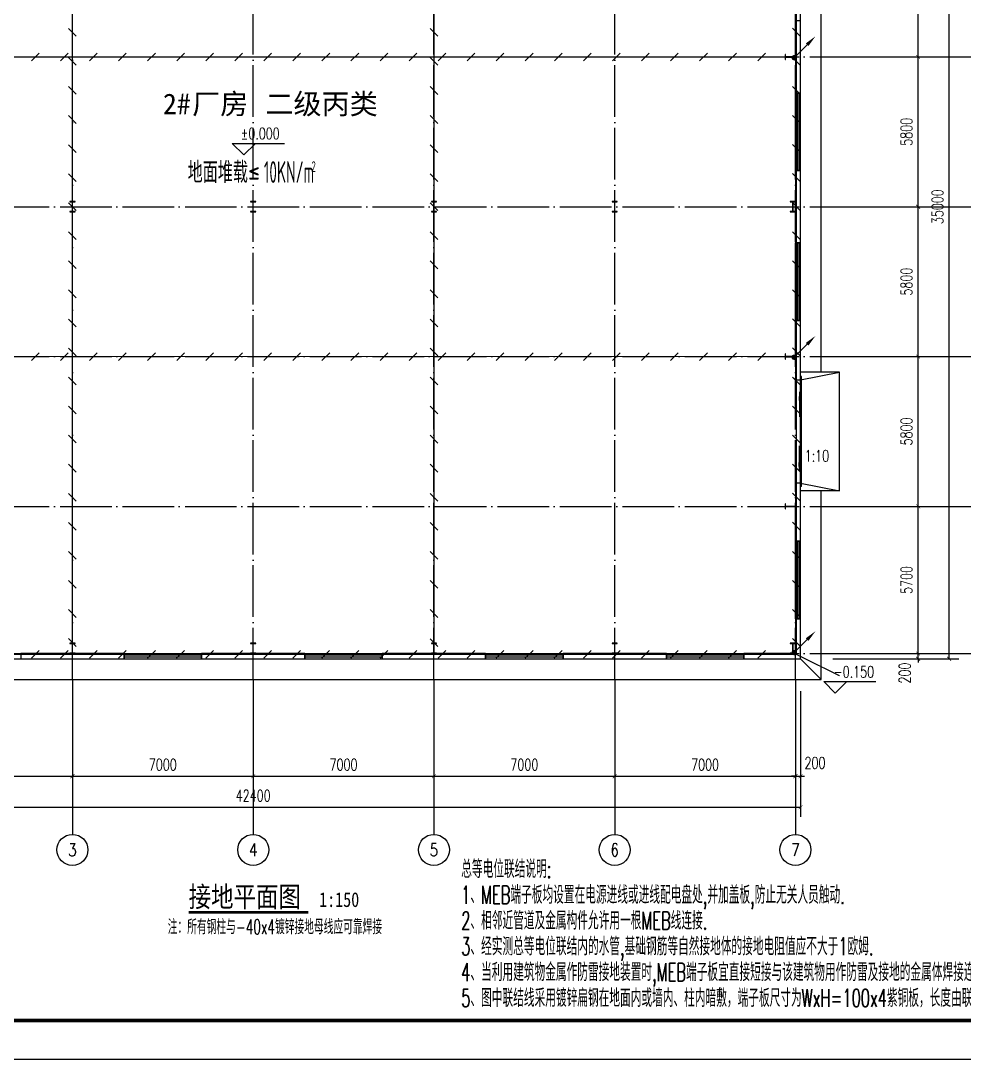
# Model space of a CAD drawing. Extents: x 33088 to 140010, y 13737 to 369010.
# Drawn here: x 67274 to 103810, y 81629 to 121835 of the extents above; entities that cross this region are included whole.
import ezdxf
from ezdxf.enums import TextEntityAlignment as Align

# ---------------------------------------------------------------- set-up
doc = ezdxf.new("R2010")
doc.units = 0
doc.header["$LTSCALE"] = 1000
doc.header["$MEASUREMENT"] = 0
doc.linetypes.add('CENTER2', pattern=[1.14, 0.75, -0.13, 0.13, -0.13])
doc.linetypes.add('DOTE', pattern=[2.42, 2, -0.2, 0.02, -0.2])
doc.layers.get('0').update_dxf_attribs({"linetype": 'CONTINUOUS'})
doc.layers.get('DEFPOINTS').update_dxf_attribs({"linetype": 'CONTINUOUS'})
for name, color, linetype in [('AXIS', 3, 'CONTINUOUS'), ('AXIS_TEXT', 7, 'CONTINUOUS'), ('COLUMN', 99, 'CONTINUOUS'), ('DIM_ELEV', 3, 'CONTINUOUS'), ('DIM_SYMB', 3, 'CONTINUOUS'), ('DOTE', 1, 'DOTE'), ('GROUND', 2, 'CONTINUOUS'), ('LWIRE', 4, 'CONTINUOUS'), ('PUB_TEXT', 7, 'CONTINUOUS'), ('PUB_TITLE', 4, 'CONTINUOUS'), ('SHTLN', 4, 'CONTINUOUS'), ('STAIR', 2, 'CONTINUOUS'), ('TEL_SYMB', 3, 'CONTINUOUS'), ('TEL_TEXT', 7, 'CONTINUOUS'), ('WALL', 9, 'CONTINUOUS'), ('WINDOW', 99, 'CONTINUOUS'), ('WIRE-接地', 4, 'CONTINUOUS'), ('WIRE-照明', 1, 'CONTINUOUS')]:
    doc.layers.add(name, color=color, linetype=linetype)
doc.styles.add('_TCH_AXIS', font='COMPLEX', dxfattribs={"bigfont": 'GBCBIG'})
doc.styles.add('_TCH_DIM', font='SIMPLEX', dxfattribs={"bigfont": 'GBCBIG'})
doc.styles.add('_TCH_DYN', font='')
doc.styles.add('COMPLEX', font='COMPLEX')
doc.styles.add('DIM_FONT', font='SIMPLEX', dxfattribs={"width": 0.7, "bigfont": 'GBCBIG'})
doc.styles.get("Standard").update_dxf_attribs({"font": 'gbenor.shx', "bigfont": 'gbcbig.shx'})
doc.styles.add('STY53', font='COMPLEX', dxfattribs={"width": 0.6, "bigfont": 'HZTXT'})
doc.styles.add('新宋体', font='', dxfattribs={"width": 0.8})
doc.styles.get('_TCH_DYN').set_extended_font_data('SimSun')
doc.styles.get('新宋体').set_extended_font_data('NSimSun')
doc.dimstyles.new('DIMN150', dxfattribs={"dimscale": 1.5, "dimtxt": 300, "dimasz": 100, "dimexe": 250, "dimexo": 300, "dimgap": 150, "dimtad": 1, "dimdec": 0, "dimzin": 0, "dimtxsty": 'DIM_FONT', "dimblk": 'ARCHTICK', "dimcen": 0.09, "dimclrt": 7, "dimazin": 3, "dimtfac": 1, "dimtdec": 0, "dimtix": 1, "dimtmove": 0, "dimatfit": 3, "dimtolj": 1, "dimtzin": 0})

# ---------------------------------------------------------------- blocks, each defined once
blk = doc.blocks.new('$TELECSYS$00000008')
blk.add_line((0.4, 0.4), (-0.4, -0.4))
blk = doc.blocks.new('$TELECSYS$00000079')
for p, q in [((0.7, 0.7), (0, 0)), ((0.104, 0.104), (0.104, 0.104)), ((-0.104, -0.104), (-0.104, -0.104))]:
    blk.add_line(p, q)
at = {"const_width": 0.142}
blk.add_lwpolyline([(-0.071, 0, 1), (0.071, 0, 1)], format="xyb", close=True, dxfattribs=at)
blk.add_solid([(0.63, 0.77), (0.77, 0.63), (1.15, 1.15)])
at = {"width": 0.8, "flags": 9}
blk.add_attdef('A', (0, 0), '', height=0.00002, dxfattribs=at)
blk = doc.blocks.new('_AXISO')
blk.add_circle((0, 0), 0.5)
at = {"layer": 'AXIS_TEXT', "style": 'COMPLEX', "width": 1.041667}
blk.add_attdef('A', text='', height=0.56, dxfattribs=at).set_placement((-0.25, -0.28), (0.25, -0.28), align=Align.FIT)
blk = doc.blocks.new('_ARCHTICK')
at = {"color": 0, "linetype": 'BYBLOCK', "const_width": 0.15}
blk.add_lwpolyline([(-0.5, -0.5), (0.5, 0.5)], dxfattribs=at)
blk = doc.blocks.new('*D74')
at = {"layer": 'AXIS', "color": 0}
for p, q in [((165343, 234065), (165343, 229190)), ((207743, 234065), (207743, 229190)), ((165343, 229565), (207743, 229565))]:
    blk.add_line(p, q, dxfattribs=at)
at = {"layer": 'DEFPOINTS', "color": 0}
for p in [(165343, 234515), (207743, 234515), (207743, 229565)]:
    blk.add_point(p, dxfattribs=at)
at = {"layer": 'AXIS', "color": 0, "xscale": 150, "yscale": 150, "zscale": 150, "rotation": 180}
blk.add_blockref('_ARCHTICK', (165343, 229565), dxfattribs=at)
at = {"layer": 'AXIS', "color": 0, "xscale": 150, "yscale": 150, "zscale": 150}
blk.add_blockref('_ARCHTICK', (207743, 229565), dxfattribs=at)
at = {"layer": 'AXIS', "color": 7, "insert": (186543, 230015), "char_height": 450, "attachment_point": 5, "style": 'DIM_FONT'}
blk.add_mtext('\\A1;42400', dxfattribs=at)
blk = doc.blocks.new('*D77')
at = {"layer": 'AXIS', "color": 0}
for p, q in [((172543, 234065), (172543, 230390)), ((179543, 234065), (179543, 230390)), ((172543, 230765), (179543, 230765))]:
    blk.add_line(p, q, dxfattribs=at)
at = {"layer": 'DEFPOINTS', "color": 0}
for p in [(172543, 234515), (179543, 234515), (179543, 230765)]:
    blk.add_point(p, dxfattribs=at)
at = {"layer": 'AXIS', "color": 0, "xscale": 150, "yscale": 150, "zscale": 150, "rotation": 180}
blk.add_blockref('_ARCHTICK', (172543, 230765), dxfattribs=at)
at = {"layer": 'AXIS', "color": 0, "xscale": 150, "yscale": 150, "zscale": 150}
blk.add_blockref('_ARCHTICK', (179543, 230765), dxfattribs=at)
at = {"layer": 'AXIS', "color": 7, "insert": (176043, 231215), "char_height": 450, "attachment_point": 5, "style": 'DIM_FONT'}
blk.add_mtext('\\A1;7000', dxfattribs=at)
blk = doc.blocks.new('*D78')
at = {"layer": 'AXIS', "color": 0}
for p, q in [((179543, 234065), (179543, 230390)), ((186543, 234065), (186543, 230390)), ((179543, 230765), (186543, 230765))]:
    blk.add_line(p, q, dxfattribs=at)
at = {"layer": 'DEFPOINTS', "color": 0}
for p in [(179543, 234515), (186543, 234515), (186543, 230765)]:
    blk.add_point(p, dxfattribs=at)
at = {"layer": 'AXIS', "color": 0, "xscale": 150, "yscale": 150, "zscale": 150, "rotation": 180}
blk.add_blockref('_ARCHTICK', (179543, 230765), dxfattribs=at)
at = {"layer": 'AXIS', "color": 0, "xscale": 150, "yscale": 150, "zscale": 150}
blk.add_blockref('_ARCHTICK', (186543, 230765), dxfattribs=at)
at = {"layer": 'AXIS', "color": 7, "insert": (183043, 231215), "char_height": 450, "attachment_point": 5, "style": 'DIM_FONT'}
blk.add_mtext('\\A1;7000', dxfattribs=at)
blk = doc.blocks.new('*D79')
at = {"layer": 'AXIS', "color": 0}
for p, q in [((186543, 234065), (186543, 230390)), ((193543, 234065), (193543, 230390)), ((186543, 230765), (193543, 230765))]:
    blk.add_line(p, q, dxfattribs=at)
at = {"layer": 'DEFPOINTS', "color": 0}
for p in [(186543, 234515), (193543, 234515), (193543, 230765)]:
    blk.add_point(p, dxfattribs=at)
at = {"layer": 'AXIS', "color": 0, "xscale": 150, "yscale": 150, "zscale": 150, "rotation": 180}
blk.add_blockref('_ARCHTICK', (186543, 230765), dxfattribs=at)
at = {"layer": 'AXIS', "color": 0, "xscale": 150, "yscale": 150, "zscale": 150}
blk.add_blockref('_ARCHTICK', (193543, 230765), dxfattribs=at)
at = {"layer": 'AXIS', "color": 7, "insert": (190043, 231215), "char_height": 450, "attachment_point": 5, "style": 'DIM_FONT'}
blk.add_mtext('\\A1;7000', dxfattribs=at)
blk = doc.blocks.new('*D80')
at = {"layer": 'AXIS', "color": 0}
for p, q in [((193543, 234065), (193543, 230390)), ((200543, 234065), (200543, 230390)), ((193543, 230765), (200543, 230765))]:
    blk.add_line(p, q, dxfattribs=at)
at = {"layer": 'DEFPOINTS', "color": 0}
for p in [(193543, 234515), (200543, 234515), (200543, 230765)]:
    blk.add_point(p, dxfattribs=at)
at = {"layer": 'AXIS', "color": 0, "xscale": 150, "yscale": 150, "zscale": 150, "rotation": 180}
blk.add_blockref('_ARCHTICK', (193543, 230765), dxfattribs=at)
at = {"layer": 'AXIS', "color": 0, "xscale": 150, "yscale": 150, "zscale": 150}
blk.add_blockref('_ARCHTICK', (200543, 230765), dxfattribs=at)
at = {"layer": 'AXIS', "color": 7, "insert": (197043, 231215), "char_height": 450, "attachment_point": 5, "style": 'DIM_FONT'}
blk.add_mtext('\\A1;7000', dxfattribs=at)
blk = doc.blocks.new('*D81')
at = {"layer": 'AXIS', "color": 0}
for p, q in [((200543, 234065), (200543, 230390)), ((207543, 234065), (207543, 230390)), ((200543, 230765), (207543, 230765))]:
    blk.add_line(p, q, dxfattribs=at)
at = {"layer": 'DEFPOINTS', "color": 0}
for p in [(200543, 234515), (207543, 234515), (207543, 230765)]:
    blk.add_point(p, dxfattribs=at)
at = {"layer": 'AXIS', "color": 0, "xscale": 150, "yscale": 150, "zscale": 150, "rotation": 180}
blk.add_blockref('_ARCHTICK', (200543, 230765), dxfattribs=at)
at = {"layer": 'AXIS', "color": 0, "xscale": 150, "yscale": 150, "zscale": 150}
blk.add_blockref('_ARCHTICK', (207543, 230765), dxfattribs=at)
at = {"layer": 'AXIS', "color": 7, "insert": (204043, 231215), "char_height": 450, "attachment_point": 5, "style": 'DIM_FONT'}
blk.add_mtext('\\A1;7000', dxfattribs=at)
blk = doc.blocks.new('*D82')
at = {"layer": 'AXIS', "color": 0}
for p, q in [((207543, 234065), (207543, 230390)), ((207743, 234065), (207743, 230390)), ((207543, 230765), (207393, 230765)), ((207543, 230765), (207743, 230765)), ((207743, 230765), (207893, 230765))]:
    blk.add_line(p, q, dxfattribs=at)
at = {"layer": 'DEFPOINTS', "color": 0}
for p in [(207543, 234515), (207743, 234515), (207743, 230765)]:
    blk.add_point(p, dxfattribs=at)
at = {"layer": 'AXIS', "color": 0, "xscale": 150, "yscale": 150, "zscale": 150}
blk.add_blockref('_ARCHTICK', (207543, 230765), dxfattribs=at)
at = {"layer": 'AXIS', "color": 0, "xscale": 150, "yscale": 150, "zscale": 150, "rotation": 180}
blk.add_blockref('_ARCHTICK', (207743, 230765), dxfattribs=at)
at = {"layer": 'AXIS', "color": 7, "insert": (208298, 231283), "char_height": 450, "attachment_point": 5, "style": 'DIM_FONT'}
blk.add_mtext('\\A1;200', dxfattribs=at)
blk = doc.blocks.new('*D92')
at = {"layer": 'AXIS', "color": 0}
for p, q in [((208993, 270315), (213868, 270315)), ((213493, 235315), (213493, 270315)), ((208993, 235315), (213868, 235315))]:
    blk.add_line(p, q, dxfattribs=at)
at = {"layer": 'DEFPOINTS', "color": 0}
for p in [(208543, 270315), (213493, 270315), (208543, 235315)]:
    blk.add_point(p, dxfattribs=at)
at = {"layer": 'AXIS', "color": 0, "xscale": 150, "yscale": 150, "zscale": 150}
for p, rotation in [((213493, 270315), 90), ((213493, 235315), 270)]:
    blk.add_blockref('_ARCHTICK', p, dxfattribs=dict(at, rotation=rotation))
at = {"layer": 'AXIS', "color": 7, "insert": (213043, 252815), "char_height": 450, "attachment_point": 5, "rotation": 90, "style": 'DIM_FONT'}
blk.add_mtext('\\A1;35000', dxfattribs=at)
blk = doc.blocks.new('*D93')
at = {"layer": 'AXIS', "color": 0}
for p, q in [((212293, 235515), (212293, 235665)), ((208993, 235515), (212668, 235515)), ((208993, 235315), (212668, 235315)), ((212293, 235315), (212293, 235515)), ((212293, 235315), (212293, 235165))]:
    blk.add_line(p, q, dxfattribs=at)
at = {"layer": 'DEFPOINTS', "color": 0}
for p in [(208543, 235515), (208543, 235315), (212293, 235515)]:
    blk.add_point(p, dxfattribs=at)
at = {"layer": 'AXIS', "color": 0, "xscale": 150, "yscale": 150, "zscale": 150}
for p, rotation in [((212293, 235515), 270), ((212293, 235315), 90)]:
    blk.add_blockref('_ARCHTICK', p, dxfattribs=dict(at, rotation=rotation))
at = {"layer": 'AXIS', "color": 7, "insert": (211776, 234760), "char_height": 450, "attachment_point": 5, "rotation": 90, "style": 'DIM_FONT'}
blk.add_mtext('\\A1;200', dxfattribs=at)
blk = doc.blocks.new('*D94')
at = {"layer": 'AXIS', "color": 0}
for p, q in [((208993, 241215), (212668, 241215)), ((212293, 235515), (212293, 241215)), ((208993, 235515), (212668, 235515))]:
    blk.add_line(p, q, dxfattribs=at)
at = {"layer": 'DEFPOINTS', "color": 0}
for p in [(208543, 241215), (212293, 241215), (208543, 235515)]:
    blk.add_point(p, dxfattribs=at)
at = {"layer": 'AXIS', "color": 0, "xscale": 150, "yscale": 150, "zscale": 150}
for p, rotation in [((212293, 241215), 90), ((212293, 235515), 270)]:
    blk.add_blockref('_ARCHTICK', p, dxfattribs=dict(at, rotation=rotation))
at = {"layer": 'AXIS', "color": 7, "insert": (211843, 238365), "char_height": 450, "attachment_point": 5, "rotation": 90, "style": 'DIM_FONT'}
blk.add_mtext('\\A1;5700', dxfattribs=at)
blk = doc.blocks.new('*D95')
at = {"layer": 'AXIS', "color": 0}
for p, q in [((208993, 247015), (212668, 247015)), ((212293, 241215), (212293, 247015)), ((208993, 241215), (212668, 241215))]:
    blk.add_line(p, q, dxfattribs=at)
at = {"layer": 'DEFPOINTS', "color": 0}
for p in [(208543, 247015), (212293, 247015), (208543, 241215)]:
    blk.add_point(p, dxfattribs=at)
at = {"layer": 'AXIS', "color": 0, "xscale": 150, "yscale": 150, "zscale": 150}
for p, rotation in [((212293, 247015), 90), ((212293, 241215), 270)]:
    blk.add_blockref('_ARCHTICK', p, dxfattribs=dict(at, rotation=rotation))
at = {"layer": 'AXIS', "color": 7, "insert": (211843, 244115), "char_height": 450, "attachment_point": 5, "rotation": 90, "style": 'DIM_FONT'}
blk.add_mtext('\\A1;5800', dxfattribs=at)
blk = doc.blocks.new('*D96')
at = {"layer": 'AXIS', "color": 0}
for p, q in [((208993, 252815), (212668, 252815)), ((212293, 247015), (212293, 252815)), ((208993, 247015), (212668, 247015))]:
    blk.add_line(p, q, dxfattribs=at)
at = {"layer": 'DEFPOINTS', "color": 0}
for p in [(208543, 252815), (212293, 252815), (208543, 247015)]:
    blk.add_point(p, dxfattribs=at)
at = {"layer": 'AXIS', "color": 0, "xscale": 150, "yscale": 150, "zscale": 150}
for p, rotation in [((212293, 252815), 90), ((212293, 247015), 270)]:
    blk.add_blockref('_ARCHTICK', p, dxfattribs=dict(at, rotation=rotation))
at = {"layer": 'AXIS', "color": 7, "insert": (211843, 249915), "char_height": 450, "attachment_point": 5, "rotation": 90, "style": 'DIM_FONT'}
blk.add_mtext('\\A1;5800', dxfattribs=at)
blk = doc.blocks.new('*D97')
at = {"layer": 'AXIS', "color": 0}
for p, q in [((208993, 258615), (212668, 258615)), ((212293, 252815), (212293, 258615)), ((208993, 252815), (212668, 252815))]:
    blk.add_line(p, q, dxfattribs=at)
at = {"layer": 'DEFPOINTS', "color": 0}
for p in [(208543, 258615), (212293, 258615), (208543, 252815)]:
    blk.add_point(p, dxfattribs=at)
at = {"layer": 'AXIS', "color": 0, "xscale": 150, "yscale": 150, "zscale": 150}
for p, rotation in [((212293, 258615), 90), ((212293, 252815), 270)]:
    blk.add_blockref('_ARCHTICK', p, dxfattribs=dict(at, rotation=rotation))
at = {"layer": 'AXIS', "color": 7, "insert": (211843, 255715), "char_height": 450, "attachment_point": 5, "rotation": 90, "style": 'DIM_FONT'}
blk.add_mtext('\\A1;5800', dxfattribs=at)
blk = doc.blocks.new('*D98')
at = {"layer": 'AXIS', "color": 0}
for p, q in [((208993, 264415), (212668, 264415)), ((212293, 258615), (212293, 264415)), ((208993, 258615), (212668, 258615))]:
    blk.add_line(p, q, dxfattribs=at)
at = {"layer": 'DEFPOINTS', "color": 0}
for p in [(208543, 264415), (212293, 264415), (208543, 258615)]:
    blk.add_point(p, dxfattribs=at)
at = {"layer": 'AXIS', "color": 0, "xscale": 150, "yscale": 150, "zscale": 150}
for p, rotation in [((212293, 264415), 90), ((212293, 258615), 270)]:
    blk.add_blockref('_ARCHTICK', p, dxfattribs=dict(at, rotation=rotation))
at = {"layer": 'AXIS', "color": 7, "insert": (211843, 261515), "char_height": 450, "attachment_point": 5, "rotation": 90, "style": 'DIM_FONT'}
blk.add_mtext('\\A1;5800', dxfattribs=at)
blk = doc.blocks.new('$WINLIB2D$00000001')
for p, q in [((-0.5, 0.5), (0.5, 0.5)), ((-0.5, 0.5), (-0.5, -0.5)), ((0.5, -0.5), (0.5, 0.5)), ((0.5, 0.167), (-0.5, 0.167)), ((0.5, -0.167), (-0.5, -0.167)), ((-0.5, -0.5), (0.5, -0.5))]:
    blk.add_line(p, q)
blk = doc.blocks.new('$DORLIB2D$00000130')
at = {"color": 0, "linetype": 'CONTINUOUS'}
for p, q in [((-0.533, 0.66), (-0.533, 0.513)), ((0, 0.66), (-0.533, 0.66)), ((0, 0.513), (0, 0.66)), ((0.533, 0.66), (0, 0.66)), ((0.533, 0.66), (0.533, 0.513)), ((0, 0.513), (-0.533, 0.513)), ((0.533, 0.513), (0, 0.513)), ((-0.385, 0.269), (-0.14, 0.269)), ((-0.385, 0.269), (-0.3, 0.214)), ((-0.3, 0.214), (-0.3, 0.269)), ((0.385, 0.269), (0.14, 0.269)), ((0.3, 0.214), (0.3, 0.269)), ((0.385, 0.269), (0.3, 0.214))]:
    blk.add_line(p, q, dxfattribs=at)
blk = doc.blocks.new('DF212R')
at = {"layer": 'AXIS', "color": 8}
for p, q in [((208543.5, 258615), (214543.5, 258615)), ((208543.5, 252815), (214543.5, 252815)), ((208543.5, 247015), (214543.5, 247015)), ((208543.5, 241215), (214543.5, 241215)), ((208543.5, 235515), (214543.5, 235515)), ((179543.5, 234515), (179543.5, 228515)), ((186543.5, 234515), (186543.5, 228515)), ((193543.5, 234515), (193543.5, 228515)), ((200543.5, 234515), (200543.5, 228515)), ((207543.5, 234515), (207543.5, 228515))]:
    blk.add_line(p, q, dxfattribs=at)
at = {"layer": 'COLUMN', "color": 8}
for p, q in [((207153.5, 258715), (207143.5, 258715)), ((207143.5, 258715), (207143.5, 258515)), ((207153.5, 258618.9), (207153.5, 258715)), ((207158.5, 258613.9), (207153.5, 258618.9)), ((207153.5, 258602.9), (207158.5, 258607.9)), ((207153.5, 258515), (207153.5, 258602.9)), ((207528.5, 258613.9), (207158.5, 258613.9)), ((207158.5, 258607.9), (207528.5, 258607.9)), ((207533.5, 258618.9), (207528.5, 258613.9)), ((207528.5, 258607.9), (207533.5, 258602.9)), ((207543.5, 258715), (207533.5, 258715)), ((207533.5, 258715), (207533.5, 258618.9)), ((207533.5, 258602.9), (207533.5, 258515)), ((207543.5, 258515), (207543.5, 258715)), ((207143.5, 258515), (207153.5, 258515)), ((207533.5, 258515), (207543.5, 258515)), ((179643.5, 253015), (179443.5, 253015)), ((179443.5, 253015), (179443.5, 253005)), ((179443.5, 253005), (179531.3, 253005)), ((179531.3, 253005), (179536.3, 253000)), ((179536.3, 253000), (179536.3, 252630)), ((179542.3, 253000), (179547.3, 253005)), ((179542.3, 252630), (179542.3, 253000)), ((179547.3, 253005), (179643.5, 253005)), ((179643.5, 253005), (179643.5, 253015)), ((186643.5, 253015), (186443.5, 253015)), ((186443.5, 253015), (186443.5, 253005)), ((186443.5, 253005), (186531.3, 253005)), ((186531.3, 253005), (186536.3, 253000)), ((186536.3, 253000), (186536.3, 252630)), ((186542.3, 253000), (186547.3, 253005)), ((186542.3, 252630), (186542.3, 253000)), ((186547.3, 253005), (186643.5, 253005)), ((186643.5, 253005), (186643.5, 253015)), ((193643.5, 253015), (193443.5, 253015)), ((193443.5, 253015), (193443.5, 253005)), ((193443.5, 253005), (193531.3, 253005)), ((193531.3, 253005), (193536.3, 253000)), ((193536.3, 253000), (193536.3, 252630)), ((193542.3, 253000), (193547.3, 253005)), ((193542.3, 252630), (193542.3, 253000)), ((193547.3, 253005), (193643.5, 253005)), ((193643.5, 253005), (193643.5, 253015)), ((200643.5, 253015), (200443.5, 253015)), ((200443.5, 253015), (200443.5, 253005)), ((200443.5, 253005), (200531.3, 253005)), ((200531.3, 253005), (200536.3, 253000)), ((200536.3, 253000), (200536.3, 252630)), ((200542.3, 253000), (200547.3, 253005)), ((200542.3, 252630), (200542.3, 253000)), ((200547.3, 253005), (200643.5, 253005)), ((200643.5, 253005), (200643.5, 253015)), ((207543.5, 253015), (207343.5, 253015)), ((207343.5, 253015), (207343.5, 253005)), ((207343.5, 253005), (207431.3, 253005)), ((207431.3, 253005), (207436.3, 253000)), ((207436.3, 253000), (207436.3, 252630)), ((207442.3, 253000), (207447.3, 253005)), ((207442.3, 252630), (207442.3, 253000)), ((207447.3, 253005), (207543.5, 253005)), ((207543.5, 253005), (207543.5, 253015)), ((179531.3, 252625), (179443.5, 252625)), ((179443.5, 252625), (179443.5, 252615)), ((179443.5, 252615), (179643.5, 252615)), ((179536.3, 252630), (179531.3, 252625)), ((179547.3, 252625), (179542.3, 252630)), ((179643.5, 252625), (179547.3, 252625)), ((179643.5, 252615), (179643.5, 252625)), ((186531.3, 252625), (186443.5, 252625)), ((186443.5, 252625), (186443.5, 252615)), ((186443.5, 252615), (186643.5, 252615)), ((186536.3, 252630), (186531.3, 252625)), ((186547.3, 252625), (186542.3, 252630)), ((186643.5, 252625), (186547.3, 252625)), ((186643.5, 252615), (186643.5, 252625)), ((193531.3, 252625), (193443.5, 252625)), ((193443.5, 252625), (193443.5, 252615)), ((193443.5, 252615), (193643.5, 252615)), ((193536.3, 252630), (193531.3, 252625)), ((193547.3, 252625), (193542.3, 252630)), ((193643.5, 252625), (193547.3, 252625)), ((193643.5, 252615), (193643.5, 252625)), ((200531.3, 252625), (200443.5, 252625)), ((200443.5, 252625), (200443.5, 252615)), ((200443.5, 252615), (200643.5, 252615)), ((200536.3, 252630), (200531.3, 252625)), ((200547.3, 252625), (200542.3, 252630)), ((200643.5, 252625), (200547.3, 252625)), ((200643.5, 252615), (200643.5, 252625)), ((207431.3, 252625), (207343.5, 252625)), ((207343.5, 252625), (207343.5, 252615)), ((207343.5, 252615), (207543.5, 252615)), ((207436.3, 252630), (207431.3, 252625)), ((207447.3, 252625), (207442.3, 252630)), ((207543.5, 252625), (207447.3, 252625)), ((207543.5, 252615), (207543.5, 252625)), ((207153.5, 247115), (207143.5, 247115)), ((207143.5, 247115), (207143.5, 246915)), ((207143.5, 246915), (207153.5, 246915)), ((207153.5, 247018.9), (207153.5, 247115)), ((207158.5, 247013.9), (207153.5, 247018.9)), ((207153.5, 247002.9), (207158.5, 247007.9)), ((207153.5, 246915), (207153.5, 247002.9)), ((207528.5, 247013.9), (207158.5, 247013.9)), ((207158.5, 247007.9), (207528.5, 247007.9)), ((207533.5, 247018.9), (207528.5, 247013.9)), ((207528.5, 247007.9), (207533.5, 247002.9)), ((207543.5, 247115), (207533.5, 247115)), ((207533.5, 247115), (207533.5, 247018.9)), ((207533.5, 247002.9), (207533.5, 246915)), ((207533.5, 246915), (207543.5, 246915)), ((207543.5, 246915), (207543.5, 247115)), ((207153.5, 241315), (207143.5, 241315)), ((207143.5, 241315), (207143.5, 241115)), ((207153.5, 241218.9), (207153.5, 241315)), ((207543.5, 241315), (207533.5, 241315)), ((207533.5, 241315), (207533.5, 241218.9)), ((207543.5, 241115), (207543.5, 241315)), ((207143.5, 241115), (207153.5, 241115)), ((207158.5, 241213.9), (207153.5, 241218.9)), ((207153.5, 241202.9), (207158.5, 241207.9)), ((207153.5, 241115), (207153.5, 241202.9)), ((207528.5, 241213.9), (207158.5, 241213.9)), ((207158.5, 241207.9), (207528.5, 241207.9)), ((207533.5, 241218.9), (207528.5, 241213.9)), ((207528.5, 241207.9), (207533.5, 241202.9)), ((207533.5, 241202.9), (207533.5, 241115)), ((207533.5, 241115), (207543.5, 241115)), ((179643.5, 235915), (179443.5, 235915)), ((179443.5, 235915), (179443.5, 235905)), ((179443.5, 235905), (179531.3, 235905)), ((179531.3, 235905), (179536.3, 235900)), ((179536.3, 235900), (179536.3, 235530)), ((179542.3, 235900), (179547.3, 235905)), ((179542.3, 235530), (179542.3, 235900)), ((179547.3, 235905), (179643.5, 235905)), ((179643.5, 235905), (179643.5, 235915)), ((186643.5, 235915), (186443.5, 235915)), ((186443.5, 235915), (186443.5, 235905)), ((186443.5, 235905), (186531.3, 235905)), ((186531.3, 235905), (186536.3, 235900)), ((186536.3, 235900), (186536.3, 235530)), ((186542.3, 235900), (186547.3, 235905)), ((186542.3, 235530), (186542.3, 235900)), ((186547.3, 235905), (186643.5, 235905)), ((186643.5, 235905), (186643.5, 235915)), ((193643.5, 235915), (193443.5, 235915)), ((193443.5, 235915), (193443.5, 235905)), ((193443.5, 235905), (193531.3, 235905)), ((193531.3, 235905), (193536.3, 235900)), ((193536.3, 235900), (193536.3, 235530)), ((193542.3, 235900), (193547.3, 235905)), ((193542.3, 235530), (193542.3, 235900)), ((193547.3, 235905), (193643.5, 235905)), ((193643.5, 235905), (193643.5, 235915)), ((200643.5, 235915), (200443.5, 235915)), ((200443.5, 235915), (200443.5, 235905)), ((200443.5, 235905), (200531.3, 235905)), ((200531.3, 235905), (200536.3, 235900)), ((200536.3, 235900), (200536.3, 235530)), ((200542.3, 235900), (200547.3, 235905)), ((200542.3, 235530), (200542.3, 235900)), ((200547.3, 235905), (200643.5, 235905)), ((200643.5, 235905), (200643.5, 235915)), ((207543.5, 235915), (207343.5, 235915)), ((207343.5, 235915), (207343.5, 235905)), ((207343.5, 235905), (207431.3, 235905)), ((207431.3, 235905), (207436.3, 235900)), ((207436.3, 235900), (207436.3, 235530)), ((207442.3, 235900), (207447.3, 235905)), ((207442.3, 235530), (207442.3, 235900)), ((207447.3, 235905), (207543.5, 235905)), ((207543.5, 235905), (207543.5, 235915)), ((179531.3, 235525), (179443.5, 235525)), ((179443.5, 235525), (179443.5, 235515)), ((179443.5, 235515), (179643.5, 235515)), ((179536.3, 235530), (179531.3, 235525)), ((179547.3, 235525), (179542.3, 235530)), ((179643.5, 235525), (179547.3, 235525)), ((179643.5, 235515), (179643.5, 235525)), ((186531.3, 235525), (186443.5, 235525)), ((186443.5, 235525), (186443.5, 235515)), ((186443.5, 235515), (186643.5, 235515)), ((186536.3, 235530), (186531.3, 235525)), ((186547.3, 235525), (186542.3, 235530)), ((186643.5, 235525), (186547.3, 235525)), ((186643.5, 235515), (186643.5, 235525)), ((193531.3, 235525), (193443.5, 235525)), ((193443.5, 235525), (193443.5, 235515)), ((193443.5, 235515), (193643.5, 235515)), ((193536.3, 235530), (193531.3, 235525)), ((193547.3, 235525), (193542.3, 235530)), ((193643.5, 235525), (193547.3, 235525)), ((193643.5, 235515), (193643.5, 235525)), ((200531.3, 235525), (200443.5, 235525)), ((200443.5, 235525), (200443.5, 235515)), ((200443.5, 235515), (200643.5, 235515)), ((200536.3, 235530), (200531.3, 235525)), ((200547.3, 235525), (200542.3, 235530)), ((200643.5, 235525), (200547.3, 235525)), ((200643.5, 235515), (200643.5, 235525)), ((207431.3, 235525), (207343.5, 235525)), ((207343.5, 235525), (207343.5, 235515)), ((207343.5, 235515), (207543.5, 235515)), ((207436.3, 235530), (207431.3, 235525)), ((207447.3, 235525), (207442.3, 235530)), ((207543.5, 235525), (207447.3, 235525)), ((207543.5, 235515), (207543.5, 235525))]:
    blk.add_line(p, q, dxfattribs=at)
at = {"layer": 'DIM_ELEV', "color": 8}
for p, q in [((186183.5, 254819.1), (185733.5, 255269.1)), ((185733.5, 255269.1), (187753.2, 255269.1)), ((186183.5, 254819.1), (186633.5, 255269.1)), ((209086, 233977.8), (208636, 234427.8)), ((208636, 234427.8), (210655.8, 234427.8)), ((209086, 233977.8), (209536, 234427.8))]:
    blk.add_line(p, q, dxfattribs=at)
at = {"layer": 'DIM_SYMB', "color": 8}
blk.add_lwpolyline([(207879.9, 242791.5, 0, 0, 0), (208387.1, 242791.5, 120, 0, 0), (208837.1, 242791.5, 0, 0, 0)], format="xyseb", dxfattribs=at)
at = {"layer": 'DOTE', "color": 8}
for p, q in [((179543.5, 234515), (179543.5, 271115)), ((186543.5, 234515), (186543.5, 271115)), ((193543.5, 234515), (193543.5, 271115)), ((200543.5, 234515), (200543.5, 271115)), ((207543.5, 234515), (207543.5, 271115)), ((164543.5, 258615), (208543.5, 258615)), ((164543.5, 252815), (208543.5, 252815)), ((164543.5, 247015), (208543.5, 247015)), ((164543.5, 241215), (208543.5, 241215)), ((164543.5, 235515), (208543.5, 235515))]:
    blk.add_line(p, q, dxfattribs=at)
at = {"layer": 'GROUND', "color": 8}
for p, q in [((208543.5, 246414.6), (208543.5, 271115)), ((207743.5, 246414.6), (207743.5, 270315)), ((207743.5, 235315), (207743.5, 241814.6)), ((208543.5, 234515), (208543.5, 241814.6)), ((165343.5, 235315), (207743.5, 235315)), ((207743.5, 235315), (208543.5, 234515)), ((164543.5, 234515), (208543.5, 234515))]:
    blk.add_line(p, q, dxfattribs=at)
at = {"layer": 'STAIR', "color": 8}
for p, q in [((209243.5, 246414.6), (207743.5, 246414.6)), ((207743.5, 241814.6), (207743.5, 246414.6)), ((207743.5, 246114.6), (209243.5, 246414.6)), ((209243.5, 241814.6), (209243.5, 246414.6)), ((207743.5, 242114.6), (209243.5, 241814.6)), ((209243.5, 241814.6), (207743.5, 241814.6))]:
    blk.add_line(p, q, dxfattribs=at)
at = {"layer": 'WALL', "color": 8}
for p, q in [((207743.5, 260015), (207543.5, 260015)), ((207543.5, 260015), (207543.5, 258715)), ((207743.5, 258613), (207743.5, 260015)), ((207743.5, 257215), (207743.5, 258613)), ((207543.5, 258515), (207543.5, 257215)), ((207543.5, 257215), (207743.5, 257215)), ((207743.5, 254215), (207543.5, 254215)), ((207543.5, 254215), (207543.5, 251415)), ((207743.5, 251415), (207743.5, 254215)), ((207543.5, 251415), (207743.5, 251415)), ((207743.5, 248415), (207543.5, 248415)), ((207543.5, 248415), (207543.5, 247115)), ((207743.5, 247013), (207743.5, 248415)), ((207543.5, 246915), (207543.5, 246115)), ((207743.5, 246115), (207743.5, 247013)), ((207543.5, 246115), (207743.5, 246115)), ((207743.5, 242115), (207543.5, 242115)), ((207543.5, 242115), (207543.5, 241315)), ((207743.5, 241213), (207743.5, 242115)), ((207543.5, 241115), (207543.5, 239865)), ((207743.5, 239865), (207743.5, 241213)), ((207543.5, 239865), (207743.5, 239865)), ((207743.5, 236865), (207543.5, 236865)), ((207543.5, 236865), (207543.5, 235915)), ((207743.5, 235315), (207743.5, 236865)), ((207543.5, 235905), (207543.5, 235525)), ((179443.5, 235515), (177543.5, 235515)), ((177543.5, 235515), (177543.5, 235315)), ((177543.5, 235315), (179541.4, 235315)), ((179541.4, 235315), (181543.5, 235315)), ((181543.5, 235515), (179643.5, 235515)), ((181543.5, 235315), (181543.5, 235515)), ((186443.5, 235515), (184543.5, 235515)), ((184543.5, 235515), (184543.5, 235315)), ((184543.5, 235315), (186541.4, 235315)), ((186541.4, 235315), (188543.5, 235315)), ((188543.5, 235515), (186643.5, 235515)), ((188543.5, 235315), (188543.5, 235515)), ((193443.5, 235515), (191543.5, 235515)), ((191543.5, 235515), (191543.5, 235315)), ((191543.5, 235315), (193541.4, 235315)), ((193541.4, 235315), (195543.5, 235315)), ((195543.5, 235515), (193643.5, 235515)), ((195543.5, 235315), (195543.5, 235515)), ((200443.5, 235515), (198543.5, 235515)), ((198543.5, 235515), (198543.5, 235315)), ((198543.5, 235315), (200541.4, 235315)), ((200541.4, 235315), (202543.5, 235315)), ((202543.5, 235515), (200643.5, 235515)), ((202543.5, 235315), (202543.5, 235515)), ((207343.5, 235515), (205543.5, 235515)), ((205543.5, 235515), (205543.5, 235315)), ((205543.5, 235315), (207743.5, 235315))]:
    blk.add_line(p, q, dxfattribs=at)
at = {"layer": 'AXIS', "color": 8}
ref = blk.add_blockref('_AXISO', (179543.5, 227915), dxfattribs=dict(at, xscale=1200, yscale=1200, zscale=1200))
ref.add_attrib('A', '3', dxfattribs={"layer": 'AXIS_TEXT', "color": 8, "height": 493.2, "style": '_TCH_AXIS'}).set_placement((179379.1, 227668.5), (179707.9, 227668.5), align=Align.FIT)
ref = blk.add_blockref('_AXISO', (186543.5, 227915), dxfattribs=dict(at, xscale=1200, yscale=1200, zscale=1200))
ref.add_attrib('A', '4', dxfattribs={"layer": 'AXIS_TEXT', "color": 8, "height": 480.7, "style": '_TCH_AXIS', "width": 0.9375}).set_placement((186371.8, 227674.7), (186715.2, 227674.7), align=Align.FIT)
ref = blk.add_blockref('_AXISO', (193543.5, 227915), dxfattribs=dict(at, xscale=1200, yscale=1200, zscale=1200))
ref.add_attrib('A', '5', dxfattribs={"layer": 'AXIS_TEXT', "color": 8, "height": 493.2, "style": '_TCH_AXIS'}).set_placement((193379.1, 227668.5), (193707.9, 227668.5), align=Align.FIT)
ref = blk.add_blockref('_AXISO', (200543.5, 227915), dxfattribs=dict(at, xscale=1200, yscale=1200, zscale=1200))
ref.add_attrib('A', '6', dxfattribs={"layer": 'AXIS_TEXT', "color": 8, "height": 506.1, "style": '_TCH_AXIS', "width": 0.928571}).set_placement((200386.8, 227662), (200700.1, 227662), align=Align.FIT)
ref = blk.add_blockref('_AXISO', (207543.5, 227915), dxfattribs=dict(at, xscale=1200, yscale=1200, zscale=1200))
ref.add_attrib('A', '7', dxfattribs={"layer": 'AXIS_TEXT', "color": 8, "height": 493.2, "style": '_TCH_AXIS'}).set_placement((207379.1, 227668.5), (207707.9, 227668.5), align=Align.FIT)
at = {"layer": 'WINDOW', "color": 8, "rotation": 90}
for name, p, xscale, yscale, zscale in [('$WINLIB2D$00000001', (207643.5, 255715), 3000, 200, 3000), ('$WINLIB2D$00000001', (207643.5, 249915), 3000, 200, 3000), ('$DORLIB2D$00000130', (207643.5, 244115), -4000, -200, -4000), ('$WINLIB2D$00000001', (207643.5, 238365), 3000, 200, 3000)]:
    blk.add_blockref(name, p, dxfattribs=dict(at, xscale=xscale, yscale=yscale, zscale=zscale))
at = {"layer": 'WINDOW', "color": 8, "xscale": 3000, "yscale": 200, "zscale": 3000}
for p in [(183043.5, 235415), (190043.5, 235415), (197043.5, 235415), (204043.5, 235415)]:
    blk.add_blockref('$WINLIB2D$00000001', p, dxfattribs=at)
at = {"layer": 'PUB_TEXT', "color": 8, "style": '_TCH_DYN'}
for s, p in [('2#', (183046.7, 256399.1)), ('厂房', (184180.8, 256399.1)), ('二级丙类', (187016.3, 256399.1))]:
    blk.add_text(s, height=797.47, dxfattribs=at).set_placement(p)
at = {"layer": 'PUB_TEXT', "color": 7, "style": '_TCH_DIM', "width": 0.705882}
for s, p in [('%%P0.000', (186058.2, 255426.6)), ('-0.150', (209020.8, 234585.3))]:
    blk.add_text(s, height=446.25, dxfattribs=at).set_placement(p)
at = {"layer": 'PUB_TEXT', "color": 8}
blk.add_text('地面堆载≤', height=810.21, dxfattribs=at).set_placement((184005.7, 253739.1))
at = {"layer": 'PUB_TEXT', "color": 8, "width": 0.6}
for s, height, p in [('10KN/m', 840, (186954.7, 253739.1)), ('2', 420, (188804.8, 254159.1))]:
    blk.add_text(s, height=height, dxfattribs=at).set_placement(p)
at = {"layer": 'PUB_TEXT', "color": 8, "style": '_TCH_DIM', "width": 0.705882}
blk.add_text('1:10', height=446.25, dxfattribs=at).set_placement((207901, 242949))
at = {"layer": 'AXIS', "color": 8}
for p1, p2, distance, picture, middle in [((208543.5, 235315), (208543.5, 270315), -4950, '*D92', (213043.5, 252815)), ((208543.5, 258615), (208543.5, 264415), -3750, '*D98', (211843.5, 261515)), ((208543.5, 252815), (208543.5, 258615), -3750, '*D97', (211843.5, 255715)), ((208543.5, 247015), (208543.5, 252815), -3750, '*D96', (211843.5, 249915)), ((208543.5, 241215), (208543.5, 247015), -3750, '*D95', (211843.5, 244115)), ((208543.5, 235515), (208543.5, 241215), -3750, '*D94', (211843.5, 238365)), ((165343.5, 234515), (207743.5, 234515), -4950, '*D74', (186543.5, 230015)), ((172543.5, 234515), (179543.5, 234515), -3750, '*D77', (176043.5, 231215)), ((179543.5, 234515), (186543.5, 234515), -3750, '*D78', (183043.5, 231215)), ((186543.5, 234515), (193543.5, 234515), -3750, '*D79', (190043.5, 231215)), ((193543.5, 234515), (200543.5, 234515), -3750, '*D80', (197043.5, 231215)), ((200543.5, 234515), (207543.5, 234515), -3750, '*D81', (204043.5, 231215))]:
    dim = blk.add_aligned_dim(p1=p1, p2=p2, distance=distance, dimstyle='DIMN150', dxfattribs=at)
    dim.commit()
    dim.dimension.update_dxf_attribs({"geometry": picture, "text_midpoint": middle})
for base, p1, p2, angle, picture, middle in [((212293.5, 235515), (208543.5, 235315), (208543.5, 235515), 90, '*D93', (211776, 234760)), ((207743.5, 230765), (207543.5, 234515), (207743.5, 234515), 0, '*D82', (208298.5, 231282.5))]:
    dim = blk.add_linear_dim(base=base, p1=p1, p2=p2, angle=angle, dimstyle='DIMN150', dxfattribs=at)
    dim.commit()
    dim.dimension.update_dxf_attribs({"geometry": picture, "text_midpoint": middle, "dimtype": 161})

msp = doc.modelspace()

# ---------------------------------------------------------------- linework, layer by layer
at = {"layer": 'PUB_TITLE'}
msp.add_lwpolyline([(33293, 81629), (122393, 81629), (122393, 144629), (33293, 144629)], close=True, dxfattribs=at)
at = {"layer": 'PUB_TITLE', "const_width": 150}
msp.add_lwpolyline([(37043, 83129), (120893, 83129), (120893, 143129), (37043, 143129)], close=True, dxfattribs=at)
at = {"layer": 'TEL_SYMB', "color": 1, "const_width": 105}
msp.add_lwpolyline([(73773, 87315), (78410, 87315)], dxfattribs=at)
at = {"layer": 'WIRE-接地', "linetype": 'CENTER2', "const_width": 45}
for points in [[(55239, 97295), (55239, 131985), (97310, 131985), (97310, 97301), (55237, 97301)], [(69274, 131985), (69274, 97290)], [(83274, 97290), (83274, 131985)], [(55239, 120435), (97310, 120435)], [(55274, 108835), (97274, 108835)], [(98984, 96476), (97310, 97301)]]:
    msp.add_lwpolyline(points, dxfattribs=at)

# ---------------------------------------------------------------- block references
msp.add_blockref('DF212R', (-110269, -138180))
at = {"layer": 'LWIRE', "xscale": 720, "yscale": 720, "zscale": 720}
for p in [(97222, 120406), (97222, 108808), (97222, 97374)]:
    msp.add_blockref('$TELECSYS$00000079', p, dxfattribs=at)
at = {"layer": 'SHTLN', "xscale": 375, "yscale": 375, "zscale": 375}
for p, rotation in [((69274, 121388), 270), ((83274, 121387), 90), ((97310, 121393), 270), ((69274, 120263), 270), ((83274, 120262), 90), ((97310, 120268), 270), ((69274, 119138), 270), ((83274, 119137), 90), ((97310, 119143), 270), ((69274, 118013), 270), ((83274, 118012), 90), ((97310, 118018), 270), ((69274, 116888), 270), ((83274, 116887), 90), ((97310, 116893), 270), ((69274, 115763), 270), ((83274, 115762), 90), ((97310, 115768), 270), ((69274, 114638), 270), ((83274, 114637), 90), ((97310, 114643), 270), ((69274, 113513), 270), ((83274, 113512), 90), ((97310, 113518), 270), ((69274, 112388), 270), ((83274, 112387), 90), ((97310, 112393), 270), ((69274, 111263), 270), ((83274, 111262), 90), ((97310, 111268), 270), ((69274, 110138), 270), ((83274, 110137), 90), ((97310, 110143), 270), ((69274, 109013), 270), ((83274, 109012), 90), ((97310, 109018), 270), ((69274, 107888), 270), ((83274, 107887), 90), ((97310, 107893), 270), ((69274, 106763), 270), ((83274, 106762), 90), ((97310, 106768), 270), ((69274, 105638), 270), ((83274, 105637), 90), ((97310, 105643), 270), ((69274, 104513), 270), ((83274, 104512), 90), ((97310, 104518), 270), ((69274, 103388), 270), ((83274, 103387), 90), ((97310, 103393), 270), ((69274, 102263), 270), ((83274, 102262), 90), ((97310, 102268), 270), ((69274, 101138), 270), ((83274, 101137), 90), ((97310, 101143), 270), ((69274, 100013), 270), ((83274, 100012), 90), ((97310, 100018), 270), ((69274, 98888), 270), ((83274, 98887), 90), ((97310, 98893), 270), ((69274, 97763), 270), ((83274, 97762), 90), ((97310, 97768), 270), ((67836, 97301), 180), ((68961, 97301), 180), ((70086, 97301), 180), ((71211, 97301), 180), ((72336, 97301), 180), ((73461, 97301), 180), ((74586, 97301), 180), ((75711, 97301), 180), ((76836, 97301), 180), ((77961, 97301), 180), ((79086, 97301), 180), ((80211, 97301), 180), ((81336, 97301), 180), ((82461, 97301), 180), ((83586, 97301), 180), ((84711, 97301), 180), ((85836, 97301), 180), ((86961, 97301), 180), ((88086, 97301), 180), ((89211, 97301), 180), ((90336, 97301), 180), ((91461, 97301), 180), ((92586, 97301), 180), ((93711, 97301), 180), ((94836, 97301), 180), ((95961, 97301), 180)]:
    msp.add_blockref('$TELECSYS$00000008', p, dxfattribs=dict(at, rotation=rotation))
for p in [(67837, 120435), (68962, 120435), (70087, 120435), (71212, 120435), (72337, 120435), (73462, 120435), (74587, 120435), (75712, 120435), (76837, 120435), (77962, 120435), (79087, 120435), (80212, 120435), (81337, 120435), (82462, 120435), (83587, 120435), (84712, 120435), (85837, 120435), (86962, 120435), (88087, 120435), (89212, 120435), (90337, 120435), (91462, 120435), (92587, 120435), (93712, 120435), (94837, 120435), (95962, 120435), (67837, 108835), (68962, 108835), (70087, 108835), (71212, 108835), (72337, 108835), (73462, 108835), (74587, 108835), (75712, 108835), (76837, 108835), (77962, 108835), (79087, 108835), (80212, 108835), (81337, 108835), (82462, 108835), (83587, 108835), (84712, 108835), (85837, 108835), (86962, 108835), (88087, 108835), (89212, 108835), (90337, 108835), (91462, 108835), (92587, 108835), (93712, 108835), (94837, 108835), (95962, 108835)]:
    msp.add_blockref('$TELECSYS$00000008', p, dxfattribs=at)

# ---------------------------------------------------------------- texts
at = {"layer": 'PUB_TEXT', "color": 3, "ltscale": 10, "style": 'STY53', "width": 0.6}
msp.add_text('注：所有钢柱与-40x4镀锌接地母线应可靠焊接', height=571.54, dxfattribs=at).set_placement((72964, 86468))
at = {"layer": 'TEL_TEXT', "color": 1, "style": '新宋体', "width": 0.8}
for s, height, p in [('接地平面图', 797.5, (73773, 87525)), ('1:150', 569.6, (78830, 87525))]:
    msp.add_text(s, height=height, dxfattribs=at).set_placement(p)
at = {"layer": 'WIRE-照明', "color": 3, "linetype": 'CONTINUOUS', "style": 'STY53', "width": 0.6}
for s, height, p in [('总等电位联结说明:', 689.8, (84332, 88646)), ('1、MEB端子板均设置在电源进线或进线配电盘处,并加盖板,防止无关人员触动.', 689.76, (84332, 87648)), ('2、相邻近管道及金属构件允许用一根MEB线连接.', 689.76, (84332, 86650)), ('3、经实测总等电位联结内的水管,基础钢筋等自然接地体的接地电阻值应不大于1欧姆.', 689.76, (84332, 85652)), ('4、当利用建筑物金属作防雷接地装置时,MEB端子板宜直接短接与该建筑物用作防雷及接地的金属体焊接连通.', 689.76, (84332, 84654)), ('5、图中联结线采用镀锌扁钢在地面内或墙内、柱内暗敷，端子板尺寸为WxH=100x4紫铜板，长度由联结数量决定.', 689.76, (84332, 83656))]:
    msp.add_text(s, height=height, dxfattribs=at).set_placement(p)

doc.saveas('drawing.dxf')
